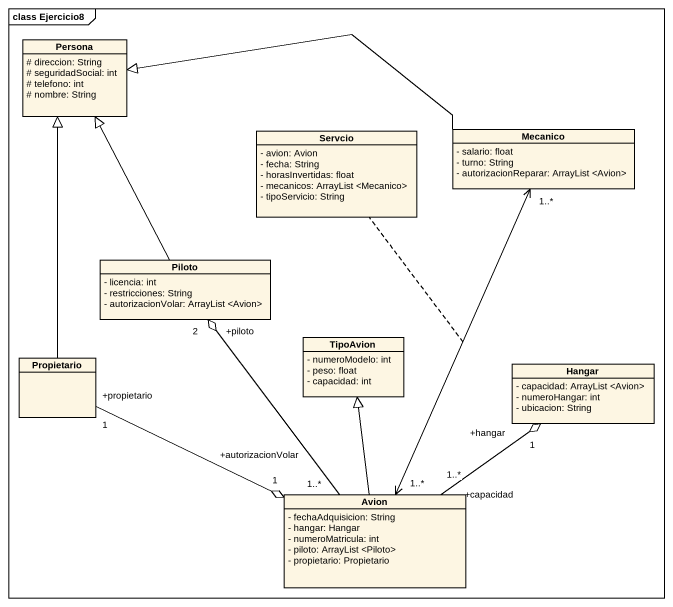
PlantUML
@startuml
mainframe class Ejercicio8
hide circle
hide empty members
skinparam classAttributeIconSize 0
class Persona {
  # direccion: String
  # seguridadSocial: int
  # telefono: int
  # nombre: String
}
class Servcio {
  - avion: Avion
  - fecha: String
  - horasInvertidas: float
  - mecanicos: ArrayList <Mecanico>
  - tipoServicio: String
}
class Mecanico {
  - salario: float
  - turno: String
  - autorizacionReparar: ArrayList <Avion>
}
class Piloto {
  - licencia: int
  - restricciones: String
  - autorizacionVolar: ArrayList <Avion>
}
class TipoAvion {
  - numeroModelo: int
  - peso: float
  - capacidad: int
}
class Propietario
class Hangar {
  - capacidad: ArrayList <Avion>
  - numeroHangar: int
  - ubicacion: String
}
class Avion {
  - fechaAdquisicion: String
  - hangar: Hangar
  - numeroMatricula: int
  - piloto: ArrayList <Piloto>
  - propietario: Propietario
}
Mecanico -left-|> Persona
Mecanico "1..*" <--> "1..*" Avion
(Mecanico, Avion) .. Servcio
Piloto -up-|> Persona
Propietario -up-|> Persona
Propietario "+propietario\n1" -right-o "1" Avion
Avion "+autorizacionVolar\n1..*" -up-o "+piloto\n2" Piloto
Avion -up-|> TipoAvion
Avion "+capacidad\n1..*" -up-o "+hangar\n1" Hangar
@enduml
